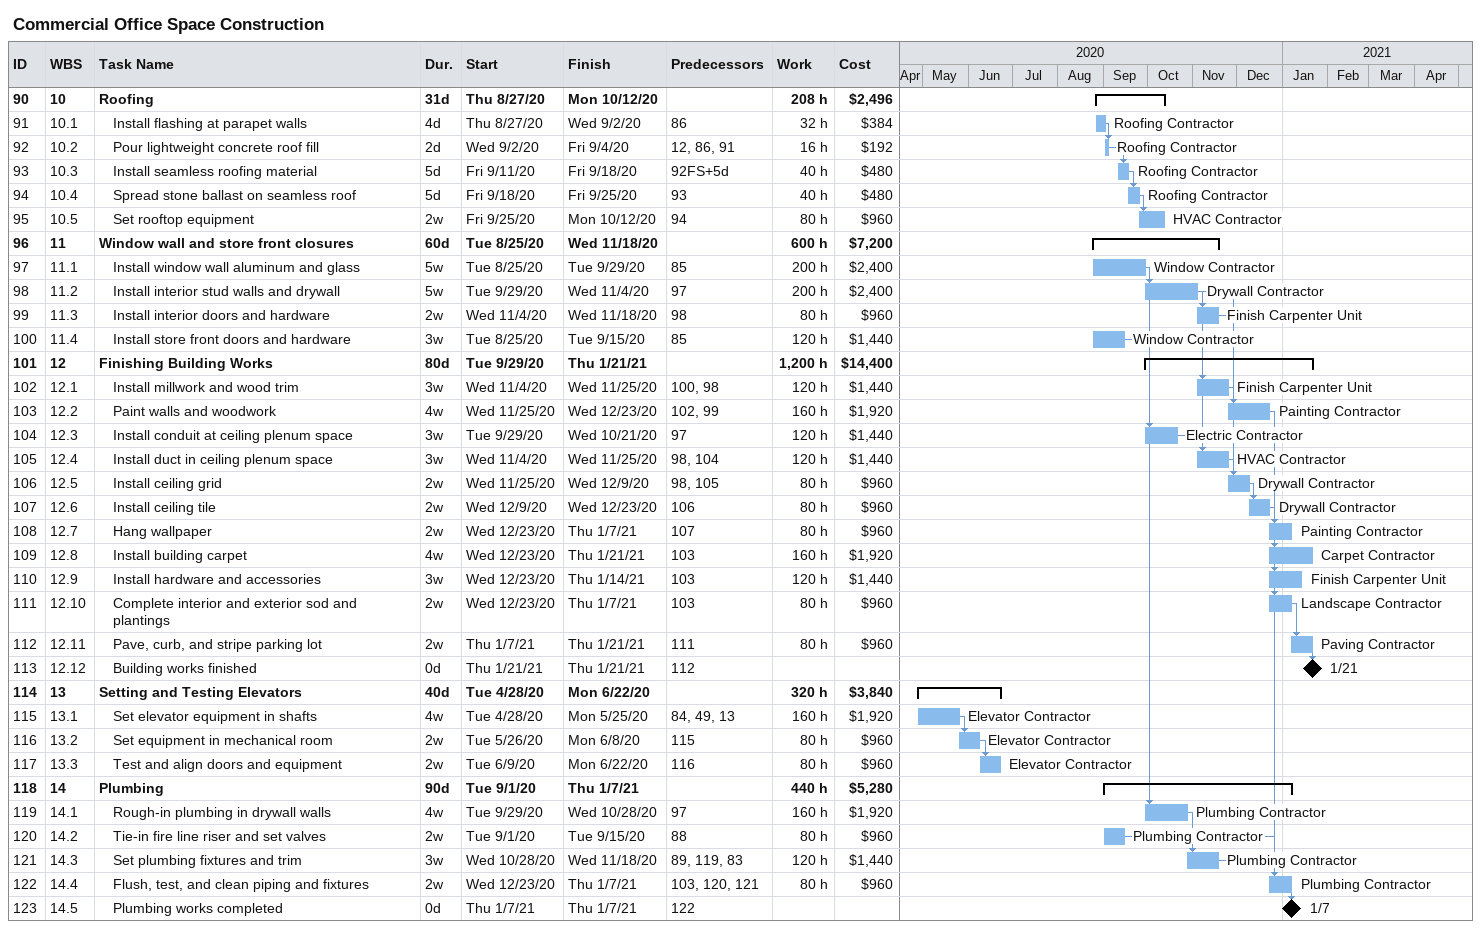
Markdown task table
Commercial Office Space Construction

| ID | WBS | Task | Duration | Start | Finish | Predecessors | Resources | Work (h) | Cost ($) |
|---|---|---|---|---|---|---|---|---|---|
| 90 | 10 | **Roofing** | 31d | 2020-08-27 | 2020-10-12 |  |  | 208 | 2496 |
| 91 | 10.1 | Install flashing at parapet walls | 4d | 2020-08-27 | 2020-09-02 | 86 | Roofing Contractor | 32 | 384 |
| 92 | 10.2 | Pour lightweight concrete roof fill | 2d | 2020-09-02 | 2020-09-04 | 12, 86, 91 | Roofing Contractor | 16 | 192 |
| 93 | 10.3 | Install seamless roofing material | 5d | 2020-09-11 | 2020-09-18 | 92FS+5d | Roofing Contractor | 40 | 480 |
| 94 | 10.4 | Spread stone ballast on seamless roof | 5d | 2020-09-18 | 2020-09-25 | 93 | Roofing Contractor | 40 | 480 |
| 95 | 10.5 | Set rooftop equipment | 2w | 2020-09-25 | 2020-10-12 | 94 | HVAC Contractor | 80 | 960 |
| 96 | 11 | **Window wall and store front closures** | 60d | 2020-08-25 | 2020-11-18 |  |  | 600 | 7200 |
| 97 | 11.1 | Install window wall aluminum and glass | 5w | 2020-08-25 | 2020-09-29 | 85 | Window Contractor | 200 | 2400 |
| 98 | 11.2 | Install interior stud walls and drywall | 5w | 2020-09-29 | 2020-11-04 | 97 | Drywall Contractor | 200 | 2400 |
| 99 | 11.3 | Install interior doors and hardware | 2w | 2020-11-04 | 2020-11-18 | 98 | Finish Carpenter Unit | 80 | 960 |
| 100 | 11.4 | Install store front doors and hardware | 3w | 2020-08-25 | 2020-09-15 | 85 | Window Contractor | 120 | 1440 |
| 101 | 12 | **Finishing Building Works** | 80d | 2020-09-29 | 2021-01-21 |  |  | 1200 | 14400 |
| 102 | 12.1 | Install millwork and wood trim | 3w | 2020-11-04 | 2020-11-25 | 100, 98 | Finish Carpenter Unit | 120 | 1440 |
| 103 | 12.2 | Paint walls and woodwork | 4w | 2020-11-25 | 2020-12-23 | 102, 99 | Painting Contractor | 160 | 1920 |
| 104 | 12.3 | Install conduit at ceiling plenum space | 3w | 2020-09-29 | 2020-10-21 | 97 | Electric Contractor | 120 | 1440 |
| 105 | 12.4 | Install duct in ceiling plenum space | 3w | 2020-11-04 | 2020-11-25 | 98, 104 | HVAC Contractor | 120 | 1440 |
| 106 | 12.5 | Install ceiling grid | 2w | 2020-11-25 | 2020-12-09 | 98, 105 | Drywall Contractor | 80 | 960 |
| 107 | 12.6 | Install ceiling tile | 2w | 2020-12-09 | 2020-12-23 | 106 | Drywall Contractor | 80 | 960 |
| 108 | 12.7 | Hang wallpaper | 2w | 2020-12-23 | 2021-01-07 | 107 | Painting Contractor | 80 | 960 |
| 109 | 12.8 | Install building carpet | 4w | 2020-12-23 | 2021-01-21 | 103 | Carpet Contractor | 160 | 1920 |
| 110 | 12.9 | Install hardware and accessories | 3w | 2020-12-23 | 2021-01-14 | 103 | Finish Carpenter Unit | 120 | 1440 |
| 111 | 12.10 | Complete interior and exterior sod and plantings | 2w | 2020-12-23 | 2021-01-07 | 103 | Landscape Contractor | 80 | 960 |
| 112 | 12.11 | Pave, curb, and stripe parking lot | 2w | 2021-01-07 | 2021-01-21 | 111 | Paving Contractor | 80 | 960 |
| 113 | 12.12 | Building works finished | 0d | 2021-01-21 | 2021-01-21 | 112 |  |  |  |
| 114 | 13 | **Setting and Testing Elevators** | 40d | 2020-04-28 | 2020-06-22 |  |  | 320 | 3840 |
| 115 | 13.1 | Set elevator equipment in shafts | 4w | 2020-04-28 | 2020-05-25 | 84, 49, 13 | Elevator Contractor | 160 | 1920 |
| 116 | 13.2 | Set equipment in mechanical room | 2w | 2020-05-26 | 2020-06-08 | 115 | Elevator Contractor | 80 | 960 |
| 117 | 13.3 | Test and align doors and equipment | 2w | 2020-06-09 | 2020-06-22 | 116 | Elevator Contractor | 80 | 960 |
| 118 | 14 | **Plumbing** | 90d | 2020-09-01 | 2021-01-07 |  |  | 440 | 5280 |
| 119 | 14.1 | Rough-in plumbing in drywall walls | 4w | 2020-09-29 | 2020-10-28 | 97 | Plumbing Contractor | 160 | 1920 |
| 120 | 14.2 | Tie-in fire line riser and set valves | 2w | 2020-09-01 | 2020-09-15 | 88 | Plumbing Contractor | 80 | 960 |
| 121 | 14.3 | Set plumbing fixtures and trim | 3w | 2020-10-28 | 2020-11-18 | 89, 119, 83 | Plumbing Contractor | 120 | 1440 |
| 122 | 14.4 | Flush, test, and clean piping and fixtures | 2w | 2020-12-23 | 2021-01-07 | 103, 120, 121 | Plumbing Contractor | 80 | 960 |
| 123 | 14.5 | Plumbing works completed | 0d | 2021-01-07 | 2021-01-07 | 122 |  |  |  |
